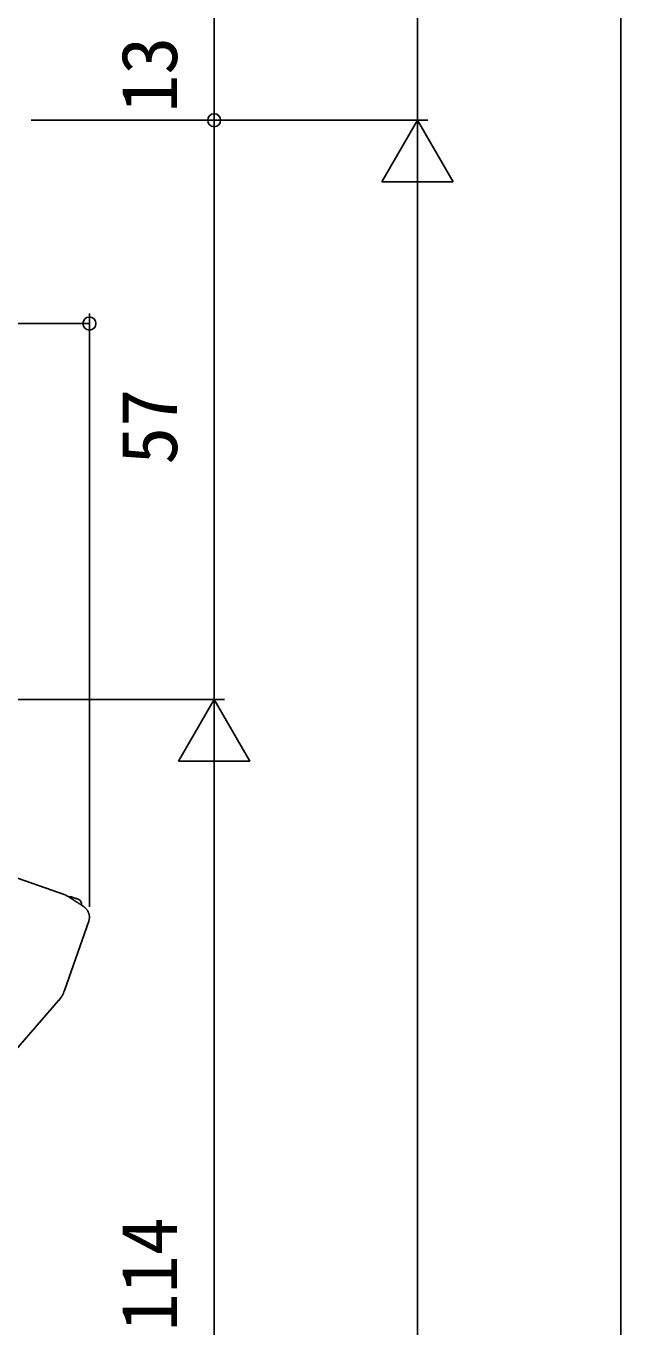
# Model space of a CAD drawing. Units: millimetres, scale not verified. Extents: x -437 to 438, y -344 to 341.
# Drawn here: x -217.3 to -158.8, y 19.5 to 147.5 of the extents above; entities that cross this region are included whole.
import ezdxf
from ezdxf.enums import TextEntityAlignment as Align

# ---------------------------------------------------------------- set-up
doc = ezdxf.new("R2010")
doc.units = ezdxf.units.MM
doc.header["$LTSCALE"] = 2
doc.layers.add('0-5_YKK_13', color=4, linetype='Continuous')
doc.layers.add('0-7_YKK_D', color=6, linetype='Continuous')
doc.styles.add('ＭＳ ゴシック', font='')
doc.styles.get('ＭＳ ゴシック').set_extended_font_data('MS Gothic')

msp = doc.modelspace()

# ---------------------------------------------------------------- linework, layer by layer
at = {"layer": '0-5_YKK_13'}
for p, q in [((-213.437, 62.01), (-219.337, 64.076)), ((-213.514, 52.601), (-211.131, 59.407)), ((-213.521, 52.583), (-213.514, 52.601)), ((-227.063, 36.697), (-214.089, 51.606))]:
    msp.add_line(p, q, dxfattribs=at)
for points in [[(-213.437, 62.01), (-213.411, 61.993), (-213.386, 61.977), (-213.362, 61.962), (-213.338, 61.947), (-213.292, 61.918), (-213.248, 61.89), (-213.207, 61.864), (-213.168, 61.84), (-213.132, 61.817), (-213.097, 61.795), (-213.065, 61.775), (-213.035, 61.756), (-213.007, 61.738), (-212.98, 61.721), (-212.956, 61.706), (-212.933, 61.691), (-212.911, 61.678), (-212.892, 61.665), (-212.874, 61.654), (-212.857, 61.643), (-212.842, 61.634), (-212.828, 61.625), (-212.815, 61.617), (-212.803, 61.609), (-212.793, 61.603), (-212.783, 61.597), (-212.775, 61.591), (-212.767, 61.586), (-212.76, 61.582), (-212.754, 61.578), (-212.743, 61.571), (-212.735, 61.566), (-212.728, 61.562), (-212.722, 61.558), (-212.71, 61.55), (-212.687, 61.535), (-212.641, 61.506), (-212.597, 61.478), (-212.554, 61.45)], [(-212.176, 61.568), (-212.259, 61.597), (-212.342, 61.626), (-212.425, 61.655), (-212.507, 61.684), (-212.59, 61.713), (-212.672, 61.742), (-212.754, 61.771), (-212.836, 61.799)], [(-212.554, 61.45), (-212.512, 61.423), (-212.471, 61.397), (-212.431, 61.371), (-212.391, 61.345), (-212.352, 61.32), (-212.314, 61.295), (-212.276, 61.271), (-212.24, 61.247), (-212.204, 61.223), (-212.169, 61.201), (-212.135, 61.178), (-212.102, 61.157), (-212.07, 61.136), (-212.039, 61.115), (-212.009, 61.095), (-211.98, 61.076), (-211.951, 61.057), (-211.924, 61.039), (-211.897, 61.021), (-211.871, 61.004), (-211.846, 60.987), (-211.822, 60.971), (-211.799, 60.955), (-211.777, 60.94), (-211.755, 60.925), (-211.734, 60.91), (-211.693, 60.882), (-211.655, 60.855), (-211.617, 60.828), (-211.598, 60.814), (-211.578, 60.799), (-211.557, 60.783), (-211.546, 60.774), (-211.534, 60.765), (-211.522, 60.755), (-211.509, 60.744), (-211.495, 60.732), (-211.48, 60.719), (-211.464, 60.704)], [(-211.464, 60.704), (-211.447, 60.688), (-211.429, 60.671), (-211.41, 60.652), (-211.39, 60.631), (-211.37, 60.608), (-211.349, 60.584), (-211.328, 60.558), (-211.306, 60.531), (-211.286, 60.502), (-211.265, 60.472), (-211.245, 60.441), (-211.226, 60.41), (-211.208, 60.377), (-211.191, 60.344), (-211.174, 60.31), (-211.159, 60.275), (-211.145, 60.24), (-211.131, 60.204), (-211.119, 60.167), (-211.108, 60.131), (-211.099, 60.094), (-211.09, 60.056), (-211.083, 60.018), (-211.076, 59.98), (-211.071, 59.942), (-211.068, 59.903), (-211.065, 59.865), (-211.063, 59.826), (-211.063, 59.787), (-211.064, 59.749), (-211.066, 59.71), (-211.07, 59.671), (-211.076, 59.633), (-211.083, 59.595), (-211.091, 59.557), (-211.1, 59.52), (-211.11, 59.482), (-211.132, 59.408)]]:
    msp.add_lwpolyline(points, dxfattribs=at)
for centre, radius, start, end in [((-213.002, 61.327), 0.5, 70.7, 104.20115), ((-212.341, 61.096), 0.5, 348.27209, 70.7), ((-216.352, 53.575), 3, 318.96936, 340.7)]:
    msp.add_arc(centre, radius, start, end, dxfattribs=at)
at = {"layer": '0-7_YKK_D'}
for p, q in [((-178.798, 170.2), (-178.798, 138.2)), ((-158.798, 163.2), (-158.798, -196.8)), ((-198.798, 151.2), (-198.798, 138.2)), ((-216.798, 138.2), (-197.798, 138.2)), ((-216.798, 138.2), (-177.798, 138.2)), ((-216.798, 138.2), (-197.798, 138.2)), ((-216.798, 138.2), (-177.798, 138.2)), ((-198.798, 81.2), (-198.798, 138.2)), ((-178.798, 138.2), (-182.298, 132.138)), ((-178.798, 138.2), (-175.298, 132.138)), ((-178.798, 138.2), (-178.798, 126.076)), ((-182.298, 132.138), (-175.298, 132.138)), ((-178.798, 131.2), (-178.798, -196.806)), ((-211.063, 60.824), (-211.063, 119.2)), ((-276.798, 118.2), (-211.063, 118.2)), ((-239.298, 81.2), (-197.798, 81.2)), ((-239.298, 81.2), (-197.798, 81.2)), ((-198.798, 81.2), (-202.298, 75.138)), ((-198.798, 81.2), (-195.298, 75.138)), ((-198.798, 81.2), (-198.798, 69.076)), ((-202.298, 75.138), (-195.298, 75.138)), ((-198.798, 74.2), (-198.798, -25.8))]:
    msp.add_line(p, q, dxfattribs=at)
for centre in [(-198.798, 138.2), (-198.798, 138.2), (-211.063, 118.2)]:
    msp.add_circle(centre, 0.637, dxfattribs=at)

# ---------------------------------------------------------------- texts
at = {"layer": '0-7_YKK_D', "style": 'ＭＳ ゴシック'}
for s, p in [('13', (-200.798, 138.947)), ('57', (-200.798, 104.309)), ('Ho＝114', (-200.798, 4.086))]:
    msp.add_text(s, height=5.499, rotation=90, dxfattribs=at).set_placement(p, align=Align.BOTTOM_LEFT)

doc.saveas('drawing.dxf')
